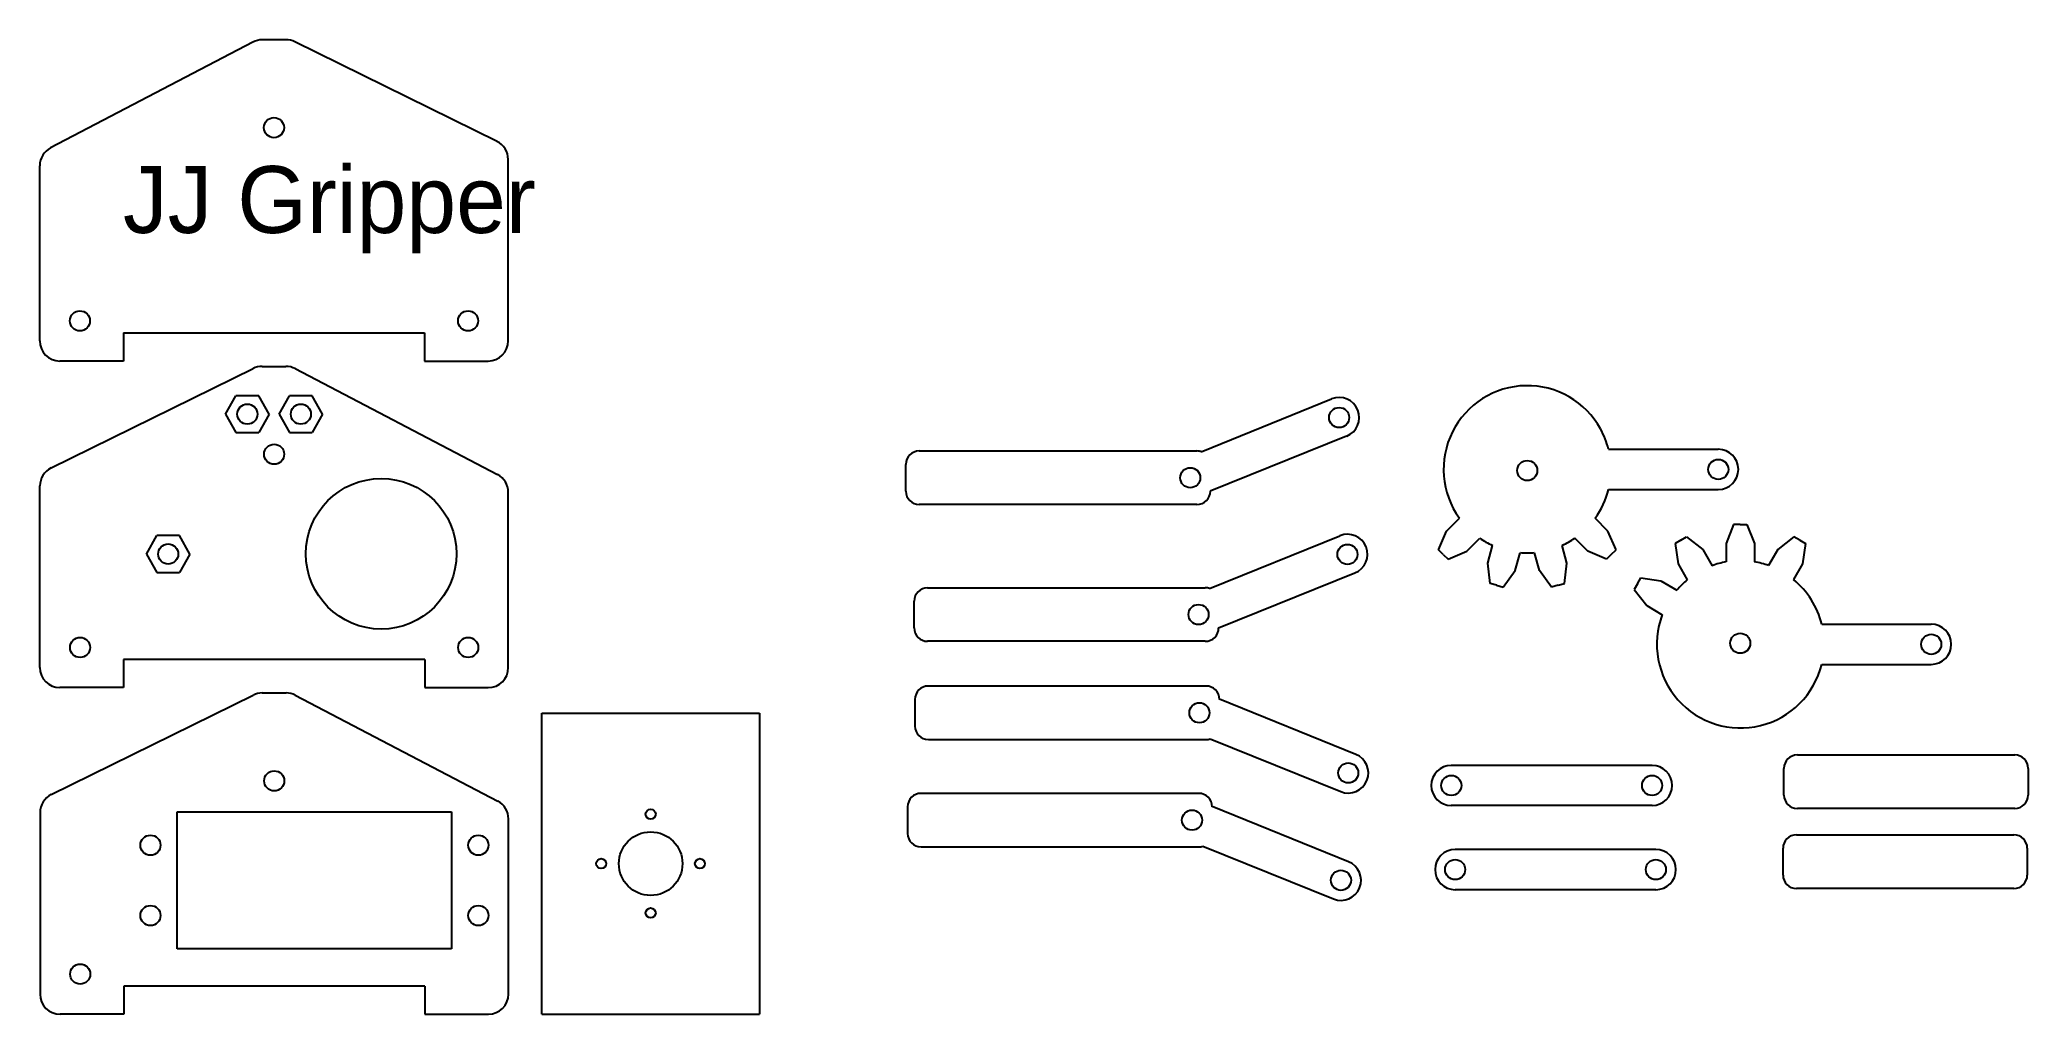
# Model space of a CAD drawing. Extents: x 0 to 297, y 0 to 146.
import ezdxf

# ---------------------------------------------------------------- set-up
doc = ezdxf.new("R2010")
doc.units = 0
doc.layers.get('0').update_dxf_attribs({"linetype": 'CONTINUOUS'})

# ---------------------------------------------------------------- blocks, each defined once
blk = doc.blocks.new('*U1')
blk.add_text('  JJ Gripper', height=10).set_placement((4.96, 116.73))

msp = doc.modelspace()

# ---------------------------------------------------------------- linework, layer by layer
for p, q in [((31.85, 145.26), (1.61, 129.44)), ((36.8, 145.6), (33.24, 145.6)), ((68.33, 130.42), (38.13, 145.29)), ((0, 100.6), (0, 126.78)), ((70, 100.6), (70, 127.73)), ((12.5, 101.8), (12.5, 97.6)), ((12.5, 101.8), (57.5, 101.8)), ((57.5, 101.8), (57.5, 97.6)), ((1.69, 81.62), (31.89, 96.49)), ((12.5, 97.6), (3, 97.6)), ((33.22, 96.8), (36.78, 96.8)), ((38.17, 96.46), (68.41, 80.64)), ((57.5, 97.6), (67, 97.6)), ((27.77, 89.67), (29.32, 92.42)), ((32.72, 92.42), (29.32, 92.42)), ((34.27, 89.67), (32.72, 92.42)), ((35.77, 89.67), (37.32, 92.42)), ((40.72, 92.42), (37.32, 92.42)), ((42.27, 89.67), (40.72, 92.42)), ((27.77, 89.67), (29.32, 86.92)), ((34.27, 89.67), (32.72, 86.92)), ((35.77, 89.67), (37.32, 86.92)), ((42.27, 89.67), (40.72, 86.92)), ((173.56, 84.05), (193.05, 91.93)), ((29.32, 86.92), (32.72, 86.92)), ((37.32, 86.92), (40.72, 86.92)), ((195.3, 86.37), (174.92, 78.13)), ((131.43, 84.16), (172.93, 84.16)), ((234.43, 84.41), (250.84, 84.41)), ((129.43, 78.16), (129.43, 82.16)), ((0.02, 51.8), (0.02, 78.93)), ((70.02, 51.8), (70.02, 77.98)), ((234.42, 78.41), (250.84, 78.41)), ((172.93, 76.16), (131.43, 76.16)), ((15.94, 68.76), (17.49, 71.51)), ((20.89, 71.51), (17.49, 71.51)), ((22.44, 68.76), (20.89, 71.51)), ((174.8, 63.61), (194.29, 71.49)), ((209.03, 69.4), (210.24, 72.2)), ((210.24, 72.2), (212.15, 74.11)), ((234.35, 72.2), (232.44, 74.12)), ((235.56, 69.4), (234.35, 72.2)), ((253.12, 73.19), (251.99, 70.35)), ((254.12, 73.19), (253.12, 73.19)), ((254.12, 73.19), (255.12, 73.19)), ((255.12, 73.19), (256.25, 70.35)), ((15.94, 68.76), (17.49, 66.01)), ((22.44, 68.76), (20.89, 66.01)), ((209.74, 68.69), (209.03, 69.4)), ((209.74, 68.69), (210.45, 67.98)), ((210.45, 67.98), (213.26, 69.19)), ((213.26, 69.19), (215.19, 71.13)), ((216.38, 67.39), (217.09, 70.05)), ((220.49, 66.29), (221.21, 68.96)), ((224.1, 66.29), (223.38, 68.96)), ((228.21, 67.39), (227.5, 70.05)), ((231.33, 69.19), (229.39, 71.13)), ((234.14, 67.98), (231.33, 69.19)), ((234.85, 68.69), (234.14, 67.98)), ((234.85, 68.69), (235.56, 69.4)), ((245.24, 70.81), (244.38, 70.31)), ((244.38, 70.31), (244.82, 67.29)), ((245.24, 70.81), (246.11, 71.31)), ((246.11, 71.31), (248.51, 69.42)), ((248.51, 69.42), (249.9, 67.02)), ((251.99, 70.35), (251.99, 67.58)), ((256.25, 70.35), (256.25, 67.59)), ((259.73, 69.42), (258.36, 67.04)), ((262.13, 71.31), (259.73, 69.42)), ((263, 70.81), (262.13, 71.31)), ((263, 70.81), (263.87, 70.31)), ((263.87, 70.31), (263.42, 67.29)), ((17.49, 66.01), (20.89, 66.01)), ((196.54, 65.92), (176.17, 57.69)), ((216.73, 64.35), (216.38, 67.39)), ((218.67, 63.83), (220.49, 66.29)), ((225.92, 63.83), (224.1, 66.29)), ((227.86, 64.35), (228.21, 67.39)), ((244.82, 67.29), (246.2, 64.9)), ((263.42, 67.29), (262.07, 64.94)), ((132.67, 63.72), (174.17, 63.72)), ((217.7, 64.09), (216.73, 64.35)), ((217.7, 64.09), (218.67, 63.83)), ((226.89, 64.09), (225.92, 63.83)), ((226.89, 64.09), (227.86, 64.35)), ((238.75, 64.31), (238.25, 63.45)), ((238.25, 63.45), (240.14, 61.05)), ((238.75, 64.31), (239.25, 65.18)), ((239.25, 65.18), (242.27, 64.74)), ((242.27, 64.74), (244.64, 63.37)), ((130.67, 57.72), (130.67, 61.72)), ((240.14, 61.05), (242.47, 59.7)), ((266.3, 58.27), (282.66, 58.27)), ((174.17, 55.72), (132.67, 55.72)), ((12.52, 53), (12.52, 48.8)), ((57.52, 53), (12.52, 53)), ((57.52, 53), (57.52, 48.8)), ((266.3, 52.27), (282.66, 52.27)), ((1.71, 32.82), (31.91, 47.69)), ((12.52, 48.8), (3.02, 48.8)), ((33.24, 48), (36.8, 48)), ((38.19, 47.66), (68.43, 31.84)), ((57.52, 48.8), (67.02, 48.8)), ((174.29, 49.04), (132.79, 49.04)), ((75.04, 0), (75.04, 45)), ((75.04, 45), (107.54, 45)), ((107.54, 45), (107.54, 0)), ((130.79, 47.04), (130.79, 43.04)), ((196.67, 38.83), (176.29, 47.06)), ((132.79, 41.04), (174.29, 41.04)), ((174.92, 41.14), (194.42, 33.27)), ((262.65, 38.74), (295.15, 38.74)), ((240.94, 37.18), (210.94, 37.18)), ((260.65, 32.74), (260.65, 36.74)), ((297.15, 36.74), (297.15, 32.74)), ((173.19, 33), (131.69, 33)), ((0.04, 30.13), (0.04, 3)), ((20.54, 9.75), (20.54, 30.25)), ((20.54, 30.25), (61.54, 30.25)), ((61.54, 30.25), (61.54, 9.75)), ((129.69, 31), (129.69, 27)), ((195.57, 22.79), (175.19, 31.02)), ((240.94, 31.18), (210.94, 31.18)), ((295.15, 30.74), (262.65, 30.74)), ((70.04, 3), (70.04, 29.18)), ((262.51, 26.8), (295.01, 26.8)), ((131.69, 25), (173.19, 25)), ((173.83, 25.1), (193.32, 17.22)), ((241.51, 24.61), (211.51, 24.61)), ((260.51, 20.8), (260.51, 24.8)), ((297.01, 24.8), (297.01, 20.8)), ((241.51, 18.61), (211.51, 18.61)), ((295.01, 18.8), (262.51, 18.8)), ((61.54, 9.75), (20.54, 9.75)), ((57.54, 4.2), (12.54, 4.2)), ((12.54, 4.2), (12.54, 0)), ((57.54, 4.2), (57.54, 0)), ((12.54, 0), (3.04, 0)), ((57.54, 0), (67.04, 0)), ((75.04, 0), (107.54, 0))]:
    msp.add_line(p, q)
for points in [[(216.88, 70.15), (216.88, 70.15)], [(246.02, 64.75), (246.02, 64.75)]]:
    msp.add_lwpolyline(points)
msp.add_lwpolyline([(227.44, 70.12), (227.44, 70.12)], close=True)
for centre, radius in [((35, 132.47), 1.5), ((6, 103.6), 1.5), ((64, 103.6), 1.5), ((31.02, 89.67), 1.5), ((39.02, 89.67), 1.5), ((194.18, 89.15), 1.5), ((35.02, 83.67), 1.5), ((171.93, 80.16), 1.5), ((222.29, 81.24), 1.5), ((250.84, 81.41), 1.5), ((51.02, 68.8), 11.25), ((19.19, 68.76), 1.5), ((195.42, 68.71), 1.5), ((173.17, 59.72), 1.5), ((254.12, 55.43), 1.5), ((254.12, 55.43), 1.5), ((282.66, 55.27), 1.5), ((6.02, 54.8), 1.5), ((64.02, 54.8), 1.5), ((173.29, 45.04), 1.5), ((35.04, 34.87), 1.5), ((195.54, 36.05), 1.5), ((210.94, 34.18), 1.5), ((240.94, 34.18), 1.5), ((91.29, 29.88), 0.75), ((172.19, 29), 1.5), ((16.54, 25.25), 1.5), ((65.54, 25.25), 1.5), ((91.29, 22.5), 4.75), ((83.91, 22.5), 0.75), ((98.66, 22.5), 0.75), ((194.45, 20.01), 1.5), ((211.51, 21.61), 1.5), ((241.51, 21.61), 1.5), ((16.54, 14.75), 1.5), ((65.54, 14.75), 1.5), ((91.29, 15.13), 0.75), ((6.04, 6), 1.5)]:
    msp.add_circle(centre, radius)
for centre, radius, start, end in [((33.24, 142.6), 3, 90, 117.613), ((36.8, 142.6), 3, 63.7886, 90), ((3, 126.78), 3, 117.613, 180), ((67, 127.73), 3, 0, 63.7886), ((3, 100.6), 3, 180, 270), ((67, 100.6), 3, 270, 0), ((33.22, 93.8), 3, 90, 116.2114), ((36.78, 93.8), 3, 62.387, 90), ((194.18, 89.15), 3, 292, 112), ((222.29, 81.42), 12.5, 28.8865, 215.7738), ((222.65, 81.54), 12.12, 13.7202, 29.2195), ((131.43, 82.16), 2, 90, 180), ((172.93, 82.16), 2, 71.4747, 90), ((250.84, 81.41), 3, 270, 90), ((3.02, 78.93), 3, 116.2114, 180), ((67.02, 77.98), 3, 0, 62.387), ((131.43, 78.16), 2, 180, 270), ((172.93, 78.16), 2, 270, 0), ((222.29, 81.42), 12.5, 324.26, 346.0917), ((195.42, 68.71), 3, 292, 112), ((222.29, 81.42), 12.5, 235.4033, 245.4179), ((222.29, 81.42), 12.5, 265.0486, 274.9994), ((222.29, 81.42), 12.5, 294.628, 304.6305), ((254.16, 55.27), 12.5, 100.0006, 109.9514), ((254.16, 55.27), 12.5, 70.3695, 80.372), ((132.67, 61.72), 2, 90, 180), ((174.17, 61.72), 2, 71.4747, 90), ((254.16, 55.27), 12.5, 129.5821, 139.5967), ((254.16, 55.27), 12.5, 13.8865, 50.74), ((254.16, 55.27), 12.5, 159.2262, 346.1135), ((132.67, 57.72), 2, 180, 270), ((174.17, 57.72), 2, 270, 0), ((282.66, 55.27), 3, 270, 90), ((3.02, 51.8), 3, 180, 270), ((67.02, 51.8), 3, 270, 0), ((33.24, 45), 3, 90, 116.2114), ((36.8, 45), 3, 62.387, 90), ((132.79, 47.04), 2, 90, 180), ((174.29, 47.04), 2, 0, 90), ((132.79, 43.04), 2, 180, 270), ((174.29, 43.04), 2, 270, 288.5253), ((195.54, 36.05), 3, 248, 68), ((262.65, 36.74), 2, 90, 180), ((295.15, 36.74), 2, 0, 90), ((210.94, 34.18), 3, 90, 270), ((240.94, 34.18), 3, 270, 90), ((3.04, 30.13), 3, 116.2114, 180), ((131.69, 31), 2, 90, 180), ((173.19, 31), 2, 0, 90), ((262.65, 32.74), 2, 180, 270), ((295.15, 32.74), 2, 270, 0), ((67.04, 29.18), 3, 0, 62.387), ((131.69, 27), 2, 180, 270), ((262.51, 24.8), 2, 90, 180), ((295.01, 24.8), 2, 0, 90), ((173.19, 27), 2, 270, 288.5253), ((211.51, 21.61), 3, 90, 270), ((241.51, 21.61), 3, 270, 90), ((194.45, 20.01), 3, 248, 68), ((262.51, 20.8), 2, 180, 270), ((295.01, 20.8), 2, 270, 0), ((3.04, 3), 3, 180, 270), ((67.04, 3), 3, 270, 0)]:
    msp.add_arc(centre, radius, start, end)

# ---------------------------------------------------------------- block references
msp.add_blockref('*U1', (0.04, 0))

doc.saveas('drawing.dxf')
